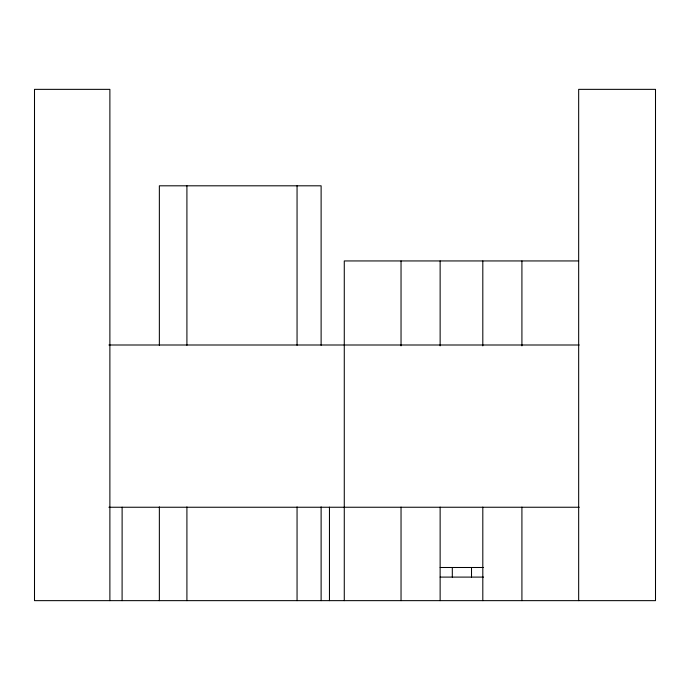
<?xml version="1.0" encoding="UTF-8"?>
<svg xmlns="http://www.w3.org/2000/svg" width="690" height="690" viewBox="0 0 690 690"><rect width="100%" height="100%" fill="white"/><g stroke="black" fill="none" stroke-linecap="round" stroke-linejoin="round"><path stroke-width="1.03" d="M578.668 260.941L344.276 260.941L344.276 600.645M108.882 345L579.229 345M108.882 507.245L579.229 507.245M440.134 567.491L483.569 567.491M440.134 577.099L483.569 577.099M578.668 600.645L578.668 89.355L655.5 89.355L655.5 600.645L34.5 600.645L34.5 89.355L109.883 89.355L109.883 600.645M521.916 260.941L521.916 345.863M521.916 507.116L521.916 600.645M482.81 260.941L482.81 345.863M482.81 507.116L482.81 600.645M471.511 567.491L471.511 577.099M452.312 567.491L452.312 577.099M440.134 260.941L440.134 345.863M440.134 507.116L440.134 600.645M401.037 260.941L401.037 345.863M401.037 507.116L401.037 600.645M329.458 507.193L329.458 600.645M321.117 345.276L321.117 185.808L159.356 185.808L159.356 345.276M321.117 506.9L321.117 600.645M297.054 185.808L297.054 345.276M297.054 506.9L297.054 600.645M186.912 185.808L186.912 345.276M186.912 506.9L186.912 600.645M159.356 506.9L159.356 600.645M122.121 507.193L122.096 600.645"/></g></svg>
